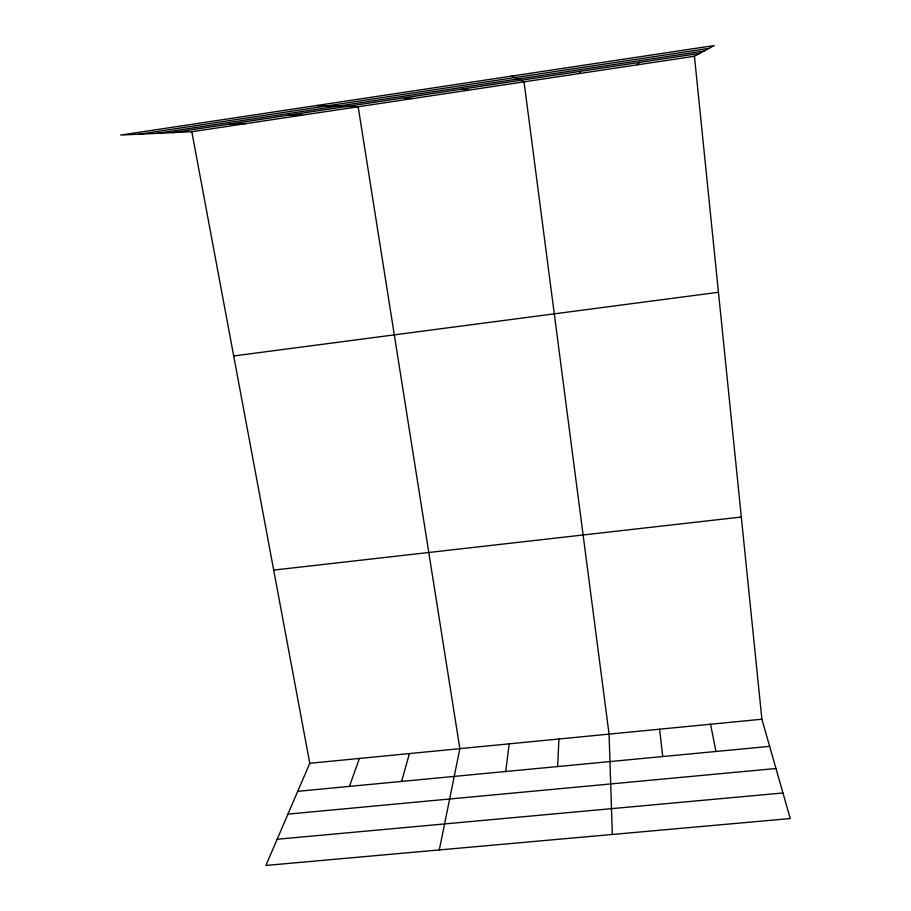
<?xml version="1.0" encoding="UTF-8"?>
<svg xmlns="http://www.w3.org/2000/svg" width="911" height="911" viewBox="0 0 911 911"><rect width="100%" height="100%" fill="white"/><g stroke="black" fill="none" stroke-linecap="round" stroke-linejoin="round"><path stroke-width="1.37" d="M557.612 766.561L558.933 739.003M505.707 771.503L509.203 743.843M439.296 849.94L459.861 748.648L358.171 106.758L316.219 105.574M401.626 781.422L409.426 753.568M349.46 786.387L359.401 758.442M191.811 131.742L309.774 763.281L265.91 865.45L790.258 818.545L761.892 719.223L694.433 56.254L714.247 45.55L120.742 135.056L191.811 131.742L694.433 56.254M637.119 64.863L639.545 62.426M139.212 134.19L709.065 48.351M156.783 133.382L704.157 50.993M172.566 132.642L699.762 53.373M233.694 355.962L718.449 292.283M273.687 570.092L741.315 517.027M309.774 763.281L761.892 719.223M297.738 791.317L769.647 746.36M287.956 814.115L775.967 768.497M277.16 839.259L782.948 792.969M230.107 123.987L246.767 123.486M288.195 115.253L302.213 115.162M404.29 97.796L412.968 98.525M462.276 89.084L468.254 90.223M512.062 76.046L524.041 81.842L609.072 734.118L612.329 834.465M579.897 71.388L580.33 73.392M710.546 724.222L715.966 751.473M659.598 729.187L662.741 756.551"/></g></svg>
